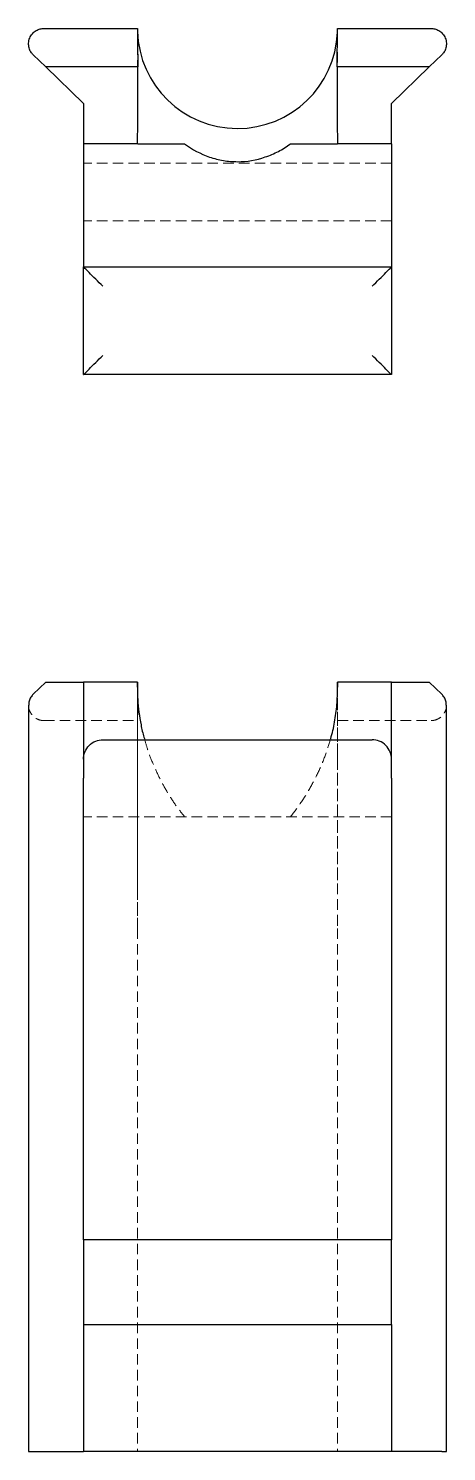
# Model space of a CAD drawing. Header units: millimetres. Extents: x 58 to 244, y 7 to 179.
# Drawn here: x 57.8 to 108.2, y 7 to 178.9 of the extents above.
import ezdxf

# ---------------------------------------------------------------- set-up
doc = ezdxf.new("R2010")
doc.units = ezdxf.units.MM
doc.linetypes.add('HIDDEN', pattern=[1.905, 1.27, -0.635])

msp = doc.modelspace()

# ---------------------------------------------------------------- linework, layer by layer
at = {"color": 7, "linetype": 'Continuous', "lineweight": 25}
for p, q in [((59.63, 178.91), (70.92, 178.91)), ((95.08, 178.91), (106.37, 178.91)), ((95.04, 174.27), (95.08, 178.78)), ((59.85, 174.27), (58.34, 175.72)), ((107.66, 175.72), (106.15, 174.27)), ((70.96, 174.27), (59.85, 174.27)), ((59.85, 174.27), (64.41, 169.86)), ((106.15, 174.27), (95.04, 174.27)), ((101.59, 169.86), (106.15, 174.27)), ((64.41, 169.86), (64.41, 164.97)), ((101.59, 164.97), (101.59, 169.86)), ((70.93, 164.97), (64.41, 164.97)), ((64.41, 164.97), (64.41, 150.1)), ((101.59, 164.97), (95.07, 164.97)), ((101.59, 164.97), (101.59, 150.1)), ((64.41, 150.1), (101.59, 150.1)), ((64.41, 137.09), (64.41, 150.1)), ((101.59, 150.1), (101.59, 137.09)), ((101.59, 137.09), (64.41, 137.09)), ((59.85, 99.95), (58.34, 98.5)), ((59.85, 99.95), (64.41, 99.95)), ((70.93, 99.95), (64.41, 99.95)), ((64.41, 99.95), (64.41, 90.65)), ((101.59, 99.95), (95.07, 99.95)), ((101.59, 90.65), (101.59, 99.95)), ((101.59, 99.95), (106.15, 99.95)), ((107.66, 98.5), (106.15, 99.95)), ((57.78, 97.16), (57.78, 7)), ((108.22, 7), (108.22, 97.16)), ((66.73, 92.98), (99.27, 92.98)), ((64.41, 90.65), (64.41, 88.33)), ((101.59, 88.33), (101.59, 90.65)), ((64.41, 60.44), (64.41, 88.33)), ((101.59, 88.33), (101.59, 60.44)), ((64.41, 32.56), (64.41, 60.44)), ((101.59, 60.44), (101.59, 32.56)), ((101.59, 32.56), (64.41, 32.56)), ((64.41, 32.56), (64.41, 22.34)), ((101.59, 22.34), (101.59, 32.56)), ((64.41, 22.34), (101.59, 22.34)), ((64.41, 22.34), (64.41, 7)), ((101.59, 22.34), (101.59, 7)), ((57.78, 7), (58.34, 7)), ((58.34, 7), (64.41, 7)), ((101.59, 7), (64.41, 7)), ((107.66, 7), (101.59, 7)), ((107.66, 7), (108.22, 7))]:
    msp.add_line(p, q, dxfattribs=at)
at = {"color": 7, "linetype": 'HIDDEN', "lineweight": 18}
for p, q in [((70.92, 178.91), (70.92, 178.56)), ((95.08, 178.48), (95.08, 178.91)), ((70.92, 172.05), (70.92, 164.99)), ((95.08, 171.05), (95.08, 172.82)), ((95.08, 164.99), (95.08, 171.05)), ((101.59, 162.65), (64.41, 162.65)), ((101.59, 155.68), (64.41, 155.68)), ((95.04, 99.95), (95.08, 95.43)), ((70.92, 98.98), (70.92, 92.26)), ((95.08, 90.84), (95.08, 99)), ((59.63, 95.3), (70.92, 95.3)), ((95.08, 95.3), (106.37, 95.3)), ((70.92, 92.26), (70.92, 90.15)), ((70.92, 90.15), (70.92, 70.2)), ((95.08, 90.84), (95.08, 70.2)), ((101.59, 83.68), (64.41, 83.68)), ((70.92, 74.9), (70.92, 74.99)), ((70.92, 74.99), (70.92, 70.2)), ((95.08, 75.28), (95.08, 74.91)), ((70.92, 70.2), (70.92, 7)), ((95.08, 70.2), (95.08, 7))]:
    msp.add_line(p, q, dxfattribs=at)
at = {"color": 7, "linetype": 'Continuous', "lineweight": 25}
msp.add_arc((83, 178.91), 12.08, 181.6755, 357.9621, dxfattribs=at)
for points, knots in [([(58.34, 175.72), (58.24, 175.82), (58.14, 175.94), (57.96, 176.22), (57.89, 176.38), (57.79, 176.75), (57.77, 176.94), (57.79, 177.35), (57.83, 177.56), (57.99, 177.94), (58.1, 178.12), (58.37, 178.43), (58.52, 178.56), (58.85, 178.75), (59.01, 178.81), (59.34, 178.9), (59.49, 178.91), (59.63, 178.91)], [0, 0, 0, 0, 0.125, 0.125, 0.25, 0.25, 0.375, 0.375, 0.5, 0.5, 0.625, 0.625, 0.75, 0.75, 0.875, 0.875, 1, 1, 1, 1]), ([(106.37, 178.91), (106.51, 178.91), (106.66, 178.9), (106.99, 178.81), (107.15, 178.75), (107.48, 178.56), (107.63, 178.43), (107.9, 178.12), (108.01, 177.94), (108.17, 177.56), (108.21, 177.35), (108.23, 176.94), (108.21, 176.75), (108.11, 176.38), (108.04, 176.22), (107.86, 175.94), (107.76, 175.82), (107.66, 175.72)], [0, 0, 0, 0, 0.125, 0.125, 0.25, 0.25, 0.375, 0.375, 0.5, 0.5, 0.625, 0.625, 0.75, 0.75, 0.875, 0.875, 1, 1, 1, 1]), ([(70.92, 178.78), (70.92, 178.41), (70.93, 177.65), (70.94, 176.52), (70.95, 175.4), (70.96, 174.64), (70.96, 174.27)], [0, 0, 0, 0, 0.249999, 0.5, 0.75, 1, 1, 1, 1]), ([(70.93, 164.97), (70.94, 165.76), (70.96, 167.33), (70.97, 169.66), (70.97, 171.97), (70.97, 173.5), (70.96, 174.27)], [0, 0, 0, 0, 0.254301, 0.505732, 0.754296, 1, 1, 1, 1]), ([(95.04, 174.27), (95.03, 173.5), (95.03, 171.97), (95.03, 169.66), (95.04, 167.33), (95.06, 165.76), (95.07, 164.97)], [0, 0, 0, 0, 0.245704, 0.494268, 0.745699, 1, 1, 1, 1]), ([(70.98, 164.97), (71.01, 164.97), (71.09, 164.97), (71.34, 164.97), (71.71, 164.97), (72.22, 164.97), (72.88, 164.97), (73.66, 164.97), (74.54, 164.97), (75.51, 164.97), (76.24, 164.97), (76.61, 164.97)], [0, 0, 0, 0, 0.080628, 0.182416, 0.28467, 0.403503, 0.522933, 0.644105, 0.765833, 0.882625, 1, 1, 1, 1]), ([(76.61, 164.97), (77.54, 164.29), (78.54, 163.76), (79.9, 163.29), (80.18, 163.21), (80.73, 163.07), (81.01, 163.01), (81.85, 162.86), (82.42, 162.82), (84.16, 162.82), (85.27, 163.01), (86.63, 163.48), (86.9, 163.58), (87.43, 163.81), (87.68, 163.93), (88.44, 164.33), (88.93, 164.63), (89.39, 164.97)], [0, 0, 0, 0, 0.25, 0.25, 0.3125, 0.3125, 0.375, 0.375, 0.5, 0.5, 0.75, 0.75, 0.8125, 0.8125, 0.875, 0.875, 1, 1, 1, 1]), ([(89.39, 164.97), (89.83, 164.97), (90.69, 164.97), (91.82, 164.97), (92.81, 164.97), (93.63, 164.97), (94.28, 164.97), (94.75, 164.97), (95.04, 164.97), (95.06, 164.97), (95.07, 164.97)], [0, 0, 0, 0, 0.127944, 0.25685, 0.388478, 0.52097, 0.643912, 0.767698, 0.894525, 1, 1, 1, 1]), ([(66.73, 147.78), (66.46, 148.05), (66.17, 148.34), (65.59, 148.92), (65.32, 149.19), (64.86, 149.65), (64.69, 149.82), (64.46, 150.05), (64.41, 150.1), (64.41, 150.1)], [0, 0, 0, 0, 0.25, 0.25, 0.5, 0.5, 0.75, 0.75, 1, 1, 1, 1]), ([(99.27, 147.78), (99.54, 148.05), (99.83, 148.34), (100.41, 148.92), (100.68, 149.19), (101.14, 149.65), (101.31, 149.82), (101.54, 150.05), (101.59, 150.1), (101.59, 150.1)], [0, 0, 0, 0, 0.25, 0.25, 0.5, 0.5, 0.75, 0.75, 1, 1, 1, 1]), ([(64.41, 137.09), (64.41, 137.09), (64.46, 137.14), (64.69, 137.36), (64.86, 137.54), (65.32, 137.99), (65.59, 138.27), (66.17, 138.84), (66.46, 139.14), (66.73, 139.41)], [0, 0, 0, 0, 0.25, 0.25, 0.5, 0.5, 0.75, 0.75, 1, 1, 1, 1]), ([(101.59, 137.09), (101.59, 137.09), (101.54, 137.14), (101.31, 137.36), (101.14, 137.54), (100.68, 137.99), (100.41, 138.27), (99.83, 138.84), (99.54, 139.14), (99.27, 139.41)], [0, 0, 0, 0, 0.25, 0.25, 0.5, 0.5, 0.75, 0.75, 1, 1, 1, 1]), ([(70.96, 97.78), (70.96, 98.22), (70.96, 98.96), (70.97, 99.67), (70.97, 99.95)], [0, 0, 0, 0, 0.602842, 1, 1, 1, 1]), ([(95.03, 99.95), (95.03, 99.77), (95.03, 99.22), (95.04, 98.65), (95.04, 98.26)], [0, 0, 0, 0, 0.318604, 1, 1, 1, 1]), ([(58.34, 98.5), (58.24, 98.38), (58.01, 98.12), (57.81, 97.66), (57.8, 97.32), (57.79, 97.16)], [0, 0, 0, 0, 0.293404, 0.652401, 1, 1, 1, 1]), ([(70.92, 99.33), (70.92, 98.83), (70.93, 97.82), (71.08, 96.3), (71.34, 94.78), (71.58, 93.67), (71.77, 93.08), (71.8, 92.98)], [0, 0, 0, 0, 0.2347063, 0.4707173, 0.7103967, 0.9511735, 1, 1, 1, 1]), ([(94.2, 92.98), (94.22, 93.02), (94.45, 93.72), (94.74, 95.14), (95.05, 97.21), (95.07, 98.62), (95.08, 99.33)], [0, 0, 0, 0, 0.0237765, 0.3428809, 0.6698241, 1, 1, 1, 1]), ([(108.21, 97.16), (108.2, 97.32), (108.19, 97.66), (107.99, 98.12), (107.76, 98.38), (107.66, 98.5)], [0, 0, 0, 0, 0.347599, 0.706596, 1, 1, 1, 1]), ([(64.41, 90.65), (64.41, 90.93), (64.46, 91.22), (64.69, 91.79), (64.86, 92.07), (65.32, 92.52), (65.59, 92.7), (66.17, 92.93), (66.46, 92.98), (66.73, 92.98)], [0, 0, 0, 0, 0.25, 0.25, 0.5, 0.5, 0.75, 0.75, 1, 1, 1, 1]), ([(101.59, 90.65), (101.59, 90.93), (101.54, 91.22), (101.31, 91.79), (101.14, 92.07), (100.68, 92.52), (100.41, 92.7), (99.83, 92.93), (99.54, 92.98), (99.27, 92.98)], [0, 0, 0, 0, 0.25, 0.25, 0.5, 0.5, 0.75, 0.75, 1, 1, 1, 1])]:
    msp.add_open_spline(points, degree=3, knots=knots, dxfattribs=at)
for points in [[(70.92, 178.91), (70.92, 178.87), (70.92, 178.83), (70.92, 178.78)], [(95.08, 178.78), (95.08, 178.83), (95.08, 178.87), (95.08, 178.91)], [(70.92, 99.33), (70.92, 99.54), (70.93, 99.74), (70.93, 99.95)], [(95.07, 99.95), (95.07, 99.74), (95.08, 99.54), (95.08, 99.33)]]:
    msp.add_open_spline(points, degree=3, dxfattribs=at)
at = {"color": 7, "linetype": 'HIDDEN', "lineweight": 18}
for points, knots in [([(70.92, 178.91), (70.92, 178.91), (70.92, 178.89), (70.92, 178.81), (70.92, 178.75), (70.92, 178.52), (70.92, 178.28), (70.92, 177.35), (70.92, 176.43), (70.92, 174.65), (70.92, 173.98), (70.92, 172.51), (70.92, 171.69), (70.92, 169.09), (70.92, 167.14), (70.92, 164.97)], [0, 0, 0, 0, 0.0625, 0.0625, 0.125, 0.125, 0.25, 0.25, 0.5, 0.5, 0.625, 0.625, 0.75, 0.75, 1, 1, 1, 1]), ([(70.92, 178.87), (70.92, 178.88), (70.92, 178.89), (70.92, 178.89), (70.92, 178.89)], [0, 0, 0, 0, 0.5753936, 1, 1, 1, 1]), ([(95.08, 172.88), (95.08, 173.41), (95.08, 174.61), (95.08, 175.98), (95.08, 177.1), (95.08, 177.9), (95.08, 178.48), (95.08, 178.85), (95.08, 178.89), (95.08, 178.91)], [0, 0, 0, 0, 0.140009, 0.314471, 0.450864, 0.587508, 0.724917, 0.862462, 1, 1, 1, 1]), ([(95.08, 178.89), (95.08, 178.88), (95.08, 178.88), (95.08, 178.87), (95.08, 178.87)], [0, 0, 0, 0, 0.856483, 1, 1, 1, 1]), ([(70.92, 95.43), (70.92, 95.8), (70.93, 96.56), (70.94, 97.69), (70.95, 98.82), (70.96, 99.57), (70.96, 99.95)], [0, 0, 0, 0, 0.249999, 0.5, 0.75, 1, 1, 1, 1]), ([(70.92, 70.2), (70.92, 70.9), (70.92, 71.6), (70.92, 73), (70.92, 73.7), (70.92, 75.79), (70.92, 77.18), (70.92, 81.25), (70.92, 83.85), (70.92, 87.58), (70.92, 88.79), (70.92, 91.16), (70.92, 92.31), (70.92, 95.6), (70.92, 97.57), (70.92, 99.33)], [0, 0, 0, 0, 0.0625, 0.0625, 0.125, 0.125, 0.25, 0.25, 0.5, 0.5, 0.625, 0.625, 0.75, 0.75, 1, 1, 1, 1]), ([(95.04, 98.26), (95.04, 98.18), (95.05, 97.69), (95.05, 96.79), (95.06, 95.63), (95.06, 94.56), (95.06, 93.6), (95.07, 92.65), (95.07, 91.6), (95.07, 90.35), (95.08, 88.88), (95.08, 87.17), (95.08, 85.21), (95.08, 83), (95.08, 80.52), (95.08, 77.92), (95.08, 76.15), (95.08, 75.28)], [0, 0, 0, 0, 0.0112, 0.071802, 0.125584, 0.17207, 0.216316, 0.25603, 0.30393, 0.360284, 0.42543, 0.499696, 0.583299, 0.676533, 0.779616, 0.892614, 1, 1, 1, 1]), ([(57.79, 97.16), (57.78, 97.13), (57.75, 96.89), (57.88, 96.47), (58.18, 95.94), (58.63, 95.56), (59.13, 95.34), (59.48, 95.31), (59.63, 95.3)], [0, 0, 0, 0, 0.036627, 0.280976, 0.510638, 0.707308, 0.867834, 1, 1, 1, 1]), ([(70.92, 74.99), (70.92, 76), (70.92, 77.95), (70.92, 80.73), (70.92, 83.27), (70.92, 85.56), (70.92, 87.79), (70.93, 89.92), (70.93, 91.91), (70.94, 93.46), (70.94, 94.63), (70.94, 95.49), (70.95, 96.23), (70.95, 96.96), (70.95, 97.48), (70.96, 97.77), (70.96, 97.78)], [0, 0, 0, 0, 0.128246, 0.246598, 0.354955, 0.453571, 0.542731, 0.645722, 0.733795, 0.807602, 0.854783, 0.894354, 0.926605, 0.957681, 0.997917, 1, 1, 1, 1]), ([(106.37, 95.3), (106.52, 95.31), (106.87, 95.34), (107.37, 95.56), (107.82, 95.94), (108.12, 96.47), (108.25, 96.89), (108.22, 97.13), (108.21, 97.16)], [0, 0, 0, 0, 0.132166, 0.292692, 0.489362, 0.719024, 0.963373, 1, 1, 1, 1]), ([(71.8, 92.98), (71.94, 92.5), (72.25, 91.44), (72.88, 89.85), (73.66, 88.19), (74.54, 86.6), (75.51, 85.08), (76.24, 84.15), (76.61, 83.68)], [0, 0, 0, 0, 0.141229, 0.313172, 0.487621, 0.662872, 0.831016, 1, 1, 1, 1]), ([(89.39, 83.68), (89.83, 84.24), (90.69, 85.37), (91.82, 87.21), (92.81, 89.14), (93.62, 91.07), (94.02, 92.37), (94.2, 92.98)], [0, 0, 0, 0, 0.201585, 0.404687, 0.612077, 0.820828, 1, 1, 1, 1]), ([(95.08, 90.88), (95.08, 89.91), (95.08, 87.88), (95.08, 84.82), (95.08, 81.81), (95.08, 78.98), (95.08, 76.09), (95.08, 73.16), (95.08, 71.19), (95.08, 70.2)], [0, 0, 0, 0, 0.157521, 0.328431, 0.462046, 0.595907, 0.730519, 0.865263, 1, 1, 1, 1])]:
    msp.add_open_spline(points, degree=3, knots=knots, dxfattribs=at)

doc.saveas('drawing.dxf')
